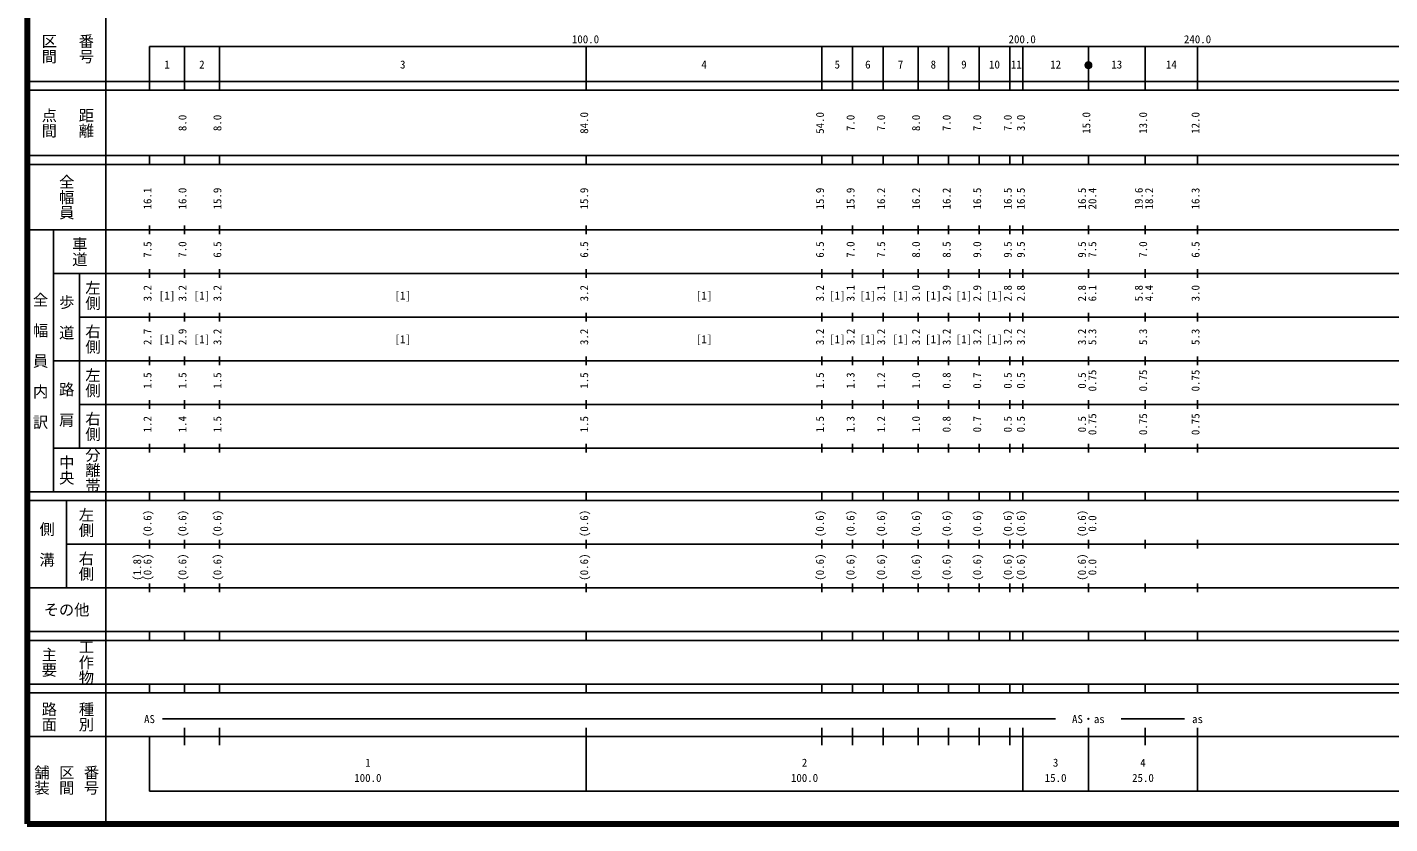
# Model space of a CAD drawing. Units: millimetres on the paper, enlarged 1000 times. Extents: x 40000 to 680000, y 20000 to 380000.
# Drawn here: x 40000 to 352020, y 20000 to 202409 of the extents above; entities that cross this region are included whole.
import ezdxf
from ezdxf.enums import TextEntityAlignment as Align

# ---------------------------------------------------------------- set-up
doc = ezdxf.new("R2010")
doc.units = ezdxf.units.MM
doc.header["$LTSCALE"] = 1000
doc.layers.add('M-TTL', color=2, linetype='Continuous', lineweight=140)
doc.layers.add('M-TTL-BAND', color=7, linetype='Continuous', lineweight=25)
doc.styles.add('@ＭＳ ゴシック', font='')
doc.styles.add('ＭＳ ゴシック', font='')
doc.styles.get('@ＭＳ ゴシック').set_extended_font_data('@MS Gothic')
doc.styles.get('ＭＳ ゴシック').set_extended_font_data('MS Gothic')

msp = doc.modelspace()

# ---------------------------------------------------------------- hatches: boundary and pattern name
at = {"layer": 'M-TTL-BAND'}
msp.add_hatch(color=256, dxfattribs=at).paths.add_polyline_path([(283750, 193700), (283749, 193729), (283748, 193759), (283745, 193788), (283741, 193817), (283736, 193846), (283729, 193875), (283722, 193904), (283713, 193932), (283704, 193960), (283693, 193987), (283681, 194014), (283668, 194040), (283654, 194066), (283639, 194092), (283624, 194117), (283607, 194141), (283589, 194164), (283570, 194187), (283551, 194209), (283530, 194230), (283509, 194251), (283487, 194270), (283464, 194289), (283441, 194307), (283417, 194324), (283392, 194339), (283366, 194354), (283340, 194368), (283314, 194381), (283287, 194393), (283260, 194404), (283232, 194413), (283204, 194422), (283175, 194429), (283146, 194436), (283117, 194441), (283088, 194445), (283059, 194448), (283029, 194449), (283000, 194450), (282971, 194449), (282941, 194448), (282912, 194445), (282883, 194441), (282854, 194436), (282825, 194429), (282796, 194422), (282768, 194413), (282740, 194404), (282713, 194393), (282686, 194381), (282660, 194368), (282634, 194354), (282608, 194339), (282583, 194324), (282559, 194307), (282536, 194289), (282513, 194270), (282491, 194251), (282470, 194230), (282449, 194209), (282430, 194187), (282411, 194164), (282393, 194141), (282376, 194117), (282361, 194092), (282346, 194066), (282332, 194040), (282319, 194014), (282307, 193987), (282296, 193960), (282287, 193932), (282278, 193904), (282271, 193875), (282264, 193846), (282259, 193817), (282255, 193788), (282252, 193759), (282251, 193729), (282250, 193700), (282251, 193671), (282252, 193641), (282255, 193612), (282259, 193583), (282264, 193554), (282271, 193525), (282278, 193496), (282287, 193468), (282296, 193440), (282307, 193413), (282319, 193386), (282332, 193360), (282346, 193334), (282361, 193308), (282376, 193283), (282393, 193259), (282411, 193236), (282430, 193213), (282449, 193191), (282470, 193170), (282491, 193149), (282513, 193130), (282536, 193111), (282559, 193093), (282583, 193076), (282608, 193061), (282634, 193046), (282660, 193032), (282686, 193019), (282713, 193007), (282740, 192996), (282768, 192987), (282796, 192978), (282825, 192971), (282854, 192964), (282883, 192959), (282912, 192955), (282941, 192952), (282971, 192951), (283000, 192950), (283029, 192951), (283059, 192952), (283088, 192955), (283117, 192959), (283146, 192964), (283175, 192971), (283204, 192978), (283232, 192987), (283260, 192996), (283287, 193007), (283314, 193019), (283340, 193032), (283366, 193046), (283392, 193061), (283417, 193076), (283441, 193093), (283464, 193111), (283487, 193130), (283509, 193149), (283530, 193170), (283551, 193191), (283570, 193213), (283589, 193236), (283607, 193259), (283624, 193283), (283639, 193308), (283654, 193334), (283668, 193360), (283681, 193386), (283693, 193413), (283704, 193440), (283713, 193468), (283722, 193496), (283729, 193525), (283736, 193554), (283741, 193583), (283745, 193612), (283748, 193641), (283749, 193671)])

# ---------------------------------------------------------------- linework, layer by layer
at = {"layer": 'M-TTL'}
for p, q in [((40000, 380000), (40000, 20000)), ((40000, 20000), (680000, 20000))]:
    msp.add_line(p, q, dxfattribs=at)
at = {"layer": 'M-TTL-BAND'}
for p, q in [((58000, 370000), (58000, 20000)), ((68000, 198000), (579000, 198000)), ((68000, 198000), (68000, 188000)), ((76000, 188000), (76000, 198000)), ((84000, 188000), (84000, 198000)), ((168000, 188000), (168000, 198000)), ((222000, 188000), (222000, 198000)), ((229000, 188000), (229000, 198000)), ((236000, 188000), (236000, 198000)), ((244000, 188000), (244000, 198000)), ((251000, 188000), (251000, 198000)), ((258000, 188000), (258000, 198000)), ((265000, 188000), (265000, 198000)), ((268000, 188000), (268000, 198000)), ((283000, 188000), (283000, 198000)), ((296000, 188000), (296000, 198000)), ((308000, 188000), (308000, 198000)), ((40000, 190000), (579000, 190000)), ((40000, 188000), (579000, 188000)), ((40000, 173000), (579000, 173000)), ((68000, 171000), (68000, 173000)), ((76000, 171000), (76000, 173000)), ((84000, 171000), (84000, 173000)), ((168000, 171000), (168000, 173000)), ((222000, 171000), (222000, 173000)), ((229000, 171000), (229000, 173000)), ((236000, 171000), (236000, 173000)), ((244000, 171000), (244000, 173000)), ((251000, 171000), (251000, 173000)), ((258000, 171000), (258000, 173000)), ((265000, 171000), (265000, 173000)), ((268000, 171000), (268000, 173000)), ((283000, 171000), (283000, 173000)), ((296000, 171000), (296000, 173000)), ((308000, 171000), (308000, 173000)), ((40000, 171000), (579000, 171000)), ((68000, 155000), (68000, 157000)), ((76000, 155000), (76000, 157000)), ((84000, 155000), (84000, 157000)), ((168000, 155000), (168000, 157000)), ((222000, 155000), (222000, 157000)), ((229000, 155000), (229000, 157000)), ((236000, 155000), (236000, 157000)), ((244000, 155000), (244000, 157000)), ((251000, 155000), (251000, 157000)), ((258000, 155000), (258000, 157000)), ((265000, 155000), (265000, 157000)), ((268000, 155000), (268000, 157000)), ((283000, 155000), (283000, 157000)), ((296000, 155000), (296000, 157000)), ((308000, 155000), (308000, 157000)), ((40000, 156000), (579000, 156000)), ((46000, 96000), (46000, 156000)), ((68000, 145000), (68000, 147000)), ((76000, 145000), (76000, 147000)), ((84000, 145000), (84000, 147000)), ((168000, 145000), (168000, 147000)), ((222000, 145000), (222000, 147000)), ((229000, 145000), (229000, 147000)), ((236000, 145000), (236000, 147000)), ((244000, 145000), (244000, 147000)), ((251000, 145000), (251000, 147000)), ((258000, 145000), (258000, 147000)), ((265000, 145000), (265000, 147000)), ((268000, 145000), (268000, 147000)), ((283000, 145000), (283000, 147000)), ((296000, 145000), (296000, 147000)), ((308000, 145000), (308000, 147000)), ((46000, 146000), (579000, 146000)), ((52000, 146000), (52000, 106000)), ((52000, 136000), (579000, 136000)), ((68000, 135000), (68000, 137000)), ((76000, 135000), (76000, 137000)), ((84000, 135000), (84000, 137000)), ((168000, 135000), (168000, 137000)), ((222000, 135000), (222000, 137000)), ((229000, 135000), (229000, 137000)), ((236000, 135000), (236000, 137000)), ((244000, 135000), (244000, 137000)), ((251000, 135000), (251000, 137000)), ((258000, 135000), (258000, 137000)), ((265000, 135000), (265000, 137000)), ((268000, 135000), (268000, 137000)), ((283000, 135000), (283000, 137000)), ((296000, 135000), (296000, 137000)), ((308000, 135000), (308000, 137000)), ((46000, 126000), (579000, 126000)), ((68000, 125000), (68000, 127000)), ((76000, 125000), (76000, 127000)), ((84000, 125000), (84000, 127000)), ((168000, 125000), (168000, 127000)), ((222000, 125000), (222000, 127000)), ((229000, 125000), (229000, 127000)), ((236000, 125000), (236000, 127000)), ((244000, 125000), (244000, 127000)), ((251000, 125000), (251000, 127000)), ((258000, 125000), (258000, 127000)), ((265000, 125000), (265000, 127000)), ((268000, 125000), (268000, 127000)), ((283000, 125000), (283000, 127000)), ((296000, 125000), (296000, 127000)), ((308000, 125000), (308000, 127000)), ((52000, 116000), (579000, 116000)), ((68000, 115000), (68000, 117000)), ((76000, 115000), (76000, 117000)), ((84000, 115000), (84000, 117000)), ((168000, 115000), (168000, 117000)), ((222000, 115000), (222000, 117000)), ((229000, 115000), (229000, 117000)), ((236000, 115000), (236000, 117000)), ((244000, 115000), (244000, 117000)), ((251000, 115000), (251000, 117000)), ((258000, 115000), (258000, 117000)), ((265000, 115000), (265000, 117000)), ((268000, 115000), (268000, 117000)), ((283000, 115000), (283000, 117000)), ((296000, 115000), (296000, 117000)), ((308000, 115000), (308000, 117000)), ((68000, 105000), (68000, 107000)), ((76000, 105000), (76000, 107000)), ((84000, 105000), (84000, 107000)), ((168000, 105000), (168000, 107000)), ((222000, 105000), (222000, 107000)), ((229000, 105000), (229000, 107000)), ((236000, 105000), (236000, 107000)), ((244000, 105000), (244000, 107000)), ((251000, 105000), (251000, 107000)), ((258000, 105000), (258000, 107000)), ((265000, 105000), (265000, 107000)), ((268000, 105000), (268000, 107000)), ((283000, 105000), (283000, 107000)), ((296000, 105000), (296000, 107000)), ((308000, 105000), (308000, 107000)), ((46000, 106000), (579000, 106000)), ((40000, 96000), (579000, 96000)), ((40000, 94000), (579000, 94000)), ((49000, 94000), (49000, 74000)), ((68000, 94000), (68000, 96000)), ((76000, 94000), (76000, 96000)), ((84000, 94000), (84000, 96000)), ((168000, 94000), (168000, 96000)), ((222000, 94000), (222000, 96000)), ((229000, 94000), (229000, 96000)), ((236000, 94000), (236000, 96000)), ((244000, 94000), (244000, 96000)), ((251000, 94000), (251000, 96000)), ((258000, 94000), (258000, 96000)), ((265000, 94000), (265000, 96000)), ((268000, 94000), (268000, 96000)), ((283000, 94000), (283000, 96000)), ((296000, 94000), (296000, 96000)), ((308000, 94000), (308000, 96000)), ((68000, 83000), (68000, 85000)), ((76000, 83000), (76000, 85000)), ((84000, 83000), (84000, 85000)), ((168000, 83000), (168000, 85000)), ((222000, 83000), (222000, 85000)), ((229000, 83000), (229000, 85000)), ((236000, 83000), (236000, 85000)), ((244000, 83000), (244000, 85000)), ((251000, 83000), (251000, 85000)), ((258000, 83000), (258000, 85000)), ((265000, 83000), (265000, 85000)), ((268000, 83000), (268000, 85000)), ((283000, 83000), (283000, 85000)), ((296000, 83000), (296000, 85000)), ((308000, 83000), (308000, 85000)), ((49000, 84000), (579000, 84000)), ((68000, 73000), (68000, 75000)), ((76000, 73000), (76000, 75000)), ((84000, 73000), (84000, 75000)), ((168000, 73000), (168000, 75000)), ((222000, 73000), (222000, 75000)), ((229000, 73000), (229000, 75000)), ((236000, 73000), (236000, 75000)), ((244000, 73000), (244000, 75000)), ((251000, 73000), (251000, 75000)), ((258000, 73000), (258000, 75000)), ((265000, 73000), (265000, 75000)), ((268000, 73000), (268000, 75000)), ((283000, 73000), (283000, 75000)), ((296000, 73000), (296000, 75000)), ((308000, 73000), (308000, 75000)), ((40000, 74000), (579000, 74000)), ((40000, 64000), (579000, 64000)), ((68000, 62000), (68000, 64000)), ((76000, 62000), (76000, 64000)), ((84000, 62000), (84000, 64000)), ((168000, 62000), (168000, 64000)), ((222000, 62000), (222000, 64000)), ((229000, 62000), (229000, 64000)), ((236000, 62000), (236000, 64000)), ((244000, 62000), (244000, 64000)), ((251000, 62000), (251000, 64000)), ((258000, 62000), (258000, 64000)), ((265000, 62000), (265000, 64000)), ((268000, 62000), (268000, 64000)), ((283000, 62000), (283000, 64000)), ((296000, 62000), (296000, 64000)), ((308000, 62000), (308000, 64000)), ((40000, 62000), (579000, 62000)), ((40000, 52000), (579000, 52000)), ((40000, 50000), (579000, 50000)), ((68000, 50000), (68000, 52000)), ((76000, 50000), (76000, 52000)), ((84000, 50000), (84000, 52000)), ((168000, 50000), (168000, 52000)), ((222000, 50000), (222000, 52000)), ((229000, 50000), (229000, 52000)), ((236000, 50000), (236000, 52000)), ((244000, 50000), (244000, 52000)), ((251000, 50000), (251000, 52000)), ((258000, 50000), (258000, 52000)), ((265000, 50000), (265000, 52000)), ((268000, 50000), (268000, 52000)), ((283000, 50000), (283000, 52000)), ((296000, 50000), (296000, 52000)), ((308000, 50000), (308000, 52000)), ((71000, 44000), (275500, 44000)), ((290500, 44000), (305000, 44000)), ((76000, 38000), (76000, 42000)), ((84000, 38000), (84000, 42000)), ((168000, 27500), (168000, 42000)), ((222000, 38000), (222000, 42000)), ((229000, 38000), (229000, 42000)), ((236000, 38000), (236000, 42000)), ((244000, 38000), (244000, 42000)), ((251000, 38000), (251000, 42000)), ((258000, 38000), (258000, 42000)), ((265000, 38000), (265000, 42000)), ((268000, 27500), (268000, 42000)), ((283000, 27500), (283000, 42000)), ((296000, 38000), (296000, 42000)), ((308000, 27500), (308000, 42000)), ((40000, 40000), (579000, 40000)), ((68000, 40000), (68000, 27500)), ((68000, 27500), (579000, 27500))]:
    msp.add_line(p, q, dxfattribs=at)
for radius in [750, 700]:
    msp.add_circle((283000, 193700), radius, dxfattribs=at)

# ---------------------------------------------------------------- texts
at = {"layer": 'M-TTL-BAND', "style": '@ＭＳ ゴシック'}
for s, p in [('区間', (45000, 197500)), ('番号', (53500, 197500)), ('点間', (45000, 180500)), ('距離', (53500, 180500)), ('全幅員', (49000, 163500)), ('車道', (52000, 151000)), ('左側', (55000, 141000)), ('全\u3000幅\u3000員\u3000内\u3000訳', (43000, 126000)), ('歩\u3000道', (49000, 136000)), ('右側', (55000, 131000)), ('左側', (55000, 121000)), ('路\u3000肩', (49000, 116000)), ('右側', (55000, 111000)), ('中央', (49000, 101000)), ('分離帯', (55000, 101000)), ('左側', (53500, 89000)), ('側\u3000溝', (44500, 84000)), ('右側', (53500, 79000)), ('主要', (45000, 57000)), ('工作物', (53500, 57000)), ('路面', (45000, 44500)), ('種別', (53500, 44500)), ('舗装', (43333, 30000)), ('区間', (49000, 30000)), ('番号', (54667, 30000))]:
    msp.add_text(s, height=2566, rotation=270, dxfattribs=at).set_placement(p, align=Align.MIDDLE_CENTER)
at = {"layer": 'M-TTL-BAND', "style": 'ＭＳ ゴシック'}
for s, p in [('100.0', (167844, 198195)), ('200.0', (267844, 198195)), ('240.0', (308000, 198195)), ('1', (72000, 192405)), ('2', (80000, 192405)), ('3', (126000, 192405)), ('4', (195000, 192405)), ('5', (225500, 192405)), ('6', (232500, 192405)), ('7', (240000, 192405)), ('8', (247500, 192405)), ('9', (254500, 192405)), ('10', (261500, 192405)), ('11', (266500, 192405)), ('12', (275500, 192405)), ('13', (289500, 192405)), ('14', (302000, 192405)), ('[1]', (72000, 139500)), ('[1]', (80000, 139500)), ('[1]', (126000, 139500)), ('[1]', (195000, 139500)), ('[1]', (225500, 139500)), ('[1]', (232500, 139500)), ('[1]', (240000, 139500)), ('[1]', (247500, 139500)), ('[1]', (254500, 139500)), ('[1]', (261500, 139500)), ('[1]', (72000, 129500)), ('[1]', (80000, 129500)), ('[1]', (126000, 129500)), ('[1]', (195000, 129500)), ('[1]', (225500, 129500)), ('[1]', (232500, 129500)), ('[1]', (240000, 129500)), ('[1]', (247500, 129500)), ('[1]', (254500, 129500)), ('[1]', (261500, 129500)), ('AS', (68000, 42500)), ('AS・as', (283000, 42500)), ('as', (308000, 42500)), ('1', (118000, 32523)), ('2', (218000, 32523)), ('3', (275500, 32523)), ('4', (295500, 32523)), ('100.0', (118000, 29033)), ('100.0', (218000, 29033)), ('15.0', (275500, 29033)), ('25.0', (295500, 29033))]:
    msp.add_text(s, height=1833, dxfattribs=at).set_placement(p, align=Align.BOTTOM_CENTER)
for s, p in [('8.0', (77000, 180500)), ('8.0', (85000, 180500)), ('84.0', (169000, 180500)), ('54.0', (223000, 180500)), ('7.0', (230000, 180500)), ('7.0', (237000, 180500)), ('8.0', (245000, 180500)), ('7.0', (252000, 180500)), ('7.0', (259000, 180500)), ('7.0', (266000, 180500)), ('3.0', (269000, 180500)), ('15.0', (284000, 180500)), ('13.0', (297000, 180500)), ('12.0', (309000, 180500)), ('16.1', (69000, 163174)), ('16.0', (77000, 163174)), ('15.9', (85000, 163174)), ('15.9', (169000, 163174)), ('15.9', (223000, 163174)), ('15.9', (230000, 163174)), ('16.2', (237000, 163174)), ('16.2', (245000, 163174)), ('16.2', (252000, 163174)), ('16.5', (259000, 163174)), ('16.5', (266000, 163174)), ('16.5', (269000, 163174)), ('16.5', (283000, 163174)), ('20.4', (285370, 163174)), ('19.6', (296000, 163174)), ('18.2', (298370, 163174)), ('16.3', (309000, 163174)), ('7.5', (69000, 151500)), ('7.0', (77000, 151500)), ('6.5', (85000, 151500)), ('6.5', (169000, 151500)), ('6.5', (223000, 151500)), ('7.0', (230000, 151500)), ('7.5', (237000, 151500)), ('8.0', (245000, 151500)), ('8.5', (252000, 151500)), ('9.0', (259000, 151500)), ('9.5', (266000, 151500)), ('9.5', (269000, 151500)), ('9.5', (283000, 151500)), ('7.5', (285370, 151500)), ('7.0', (297000, 151500)), ('6.5', (309000, 151500)), ('3.2', (69000, 141500)), ('3.2', (77000, 141500)), ('3.2', (85000, 141500)), ('3.2', (169000, 141500)), ('3.2', (223000, 141500)), ('3.1', (230000, 141500)), ('3.1', (237000, 141500)), ('3.0', (245000, 141500)), ('2.9', (252000, 141500)), ('2.9', (259000, 141500)), ('2.8', (266000, 141500)), ('2.8', (269000, 141500)), ('2.8', (283000, 141500)), ('6.1', (285370, 141500)), ('5.8', (296000, 141500)), ('4.4', (298370, 141500)), ('3.0', (309000, 141500)), ('2.7', (69000, 131500)), ('2.9', (77000, 131500)), ('3.2', (85000, 131500)), ('3.2', (169000, 131500)), ('3.2', (223000, 131500)), ('3.2', (230000, 131500)), ('3.2', (237000, 131500)), ('3.2', (245000, 131500)), ('3.2', (252000, 131500)), ('3.2', (259000, 131500)), ('3.2', (266000, 131500)), ('3.2', (269000, 131500)), ('3.2', (283000, 131500)), ('5.3', (285370, 131500)), ('5.3', (297000, 131500)), ('5.3', (309000, 131500)), ('1.5', (69000, 121500)), ('1.5', (77000, 121500)), ('1.5', (85000, 121500)), ('1.5', (169000, 121500)), ('1.5', (223000, 121500)), ('1.3', (230000, 121500)), ('1.2', (237000, 121500)), ('1.0', (245000, 121500)), ('0.8', (252000, 121500)), ('0.7', (259000, 121500)), ('0.5', (266000, 121500)), ('0.5', (269000, 121500)), ('0.5', (283000, 121500)), ('0.75', (285370, 121500)), ('0.75', (297000, 121500)), ('0.75', (309000, 121500)), ('1.2', (69000, 111500)), ('1.4', (77000, 111500)), ('1.5', (85000, 111500)), ('1.5', (169000, 111500)), ('1.5', (223000, 111500)), ('1.3', (230000, 111500)), ('1.2', (237000, 111500)), ('1.0', (245000, 111500)), ('0.8', (252000, 111500)), ('0.7', (259000, 111500)), ('0.5', (266000, 111500)), ('0.5', (269000, 111500)), ('0.5', (283000, 111500)), ('0.75', (285370, 111500)), ('0.75', (297000, 111500)), ('0.75', (309000, 111500)), ('(0.6)', (69000, 88764)), ('(0.6)', (77000, 88764)), ('(0.6)', (85000, 88764)), ('(0.6)', (169000, 88764)), ('(0.6)', (223000, 88764)), ('(0.6)', (230000, 88764)), ('(0.6)', (237000, 88764)), ('(0.6)', (245000, 88764)), ('(0.6)', (252000, 88764)), ('(0.6)', (259000, 88764)), ('(0.6)', (266000, 88764)), ('(0.6)', (269000, 88764)), ('(0.6)', (283000, 88764)), ('0.0', (285370, 88764)), ('(1.8)', (66630, 78764)), ('(0.6)', (69000, 78764)), ('(0.6)', (77000, 78764)), ('(0.6)', (85000, 78764)), ('(0.6)', (169000, 78764)), ('(0.6)', (223000, 78764)), ('(0.6)', (230000, 78764)), ('(0.6)', (237000, 78764)), ('(0.6)', (245000, 78764)), ('(0.6)', (252000, 78764)), ('(0.6)', (259000, 78764)), ('(0.6)', (266000, 78764)), ('(0.6)', (269000, 78764)), ('(0.6)', (283000, 78764)), ('0.0', (285370, 78764))]:
    msp.add_text(s, height=1833, rotation=90, dxfattribs=at).set_placement(p, align=Align.BOTTOM_CENTER)
msp.add_text('その他', height=2566, dxfattribs=at).set_placement((49000, 69000), align=Align.MIDDLE_CENTER)

doc.saveas('drawing.dxf')
